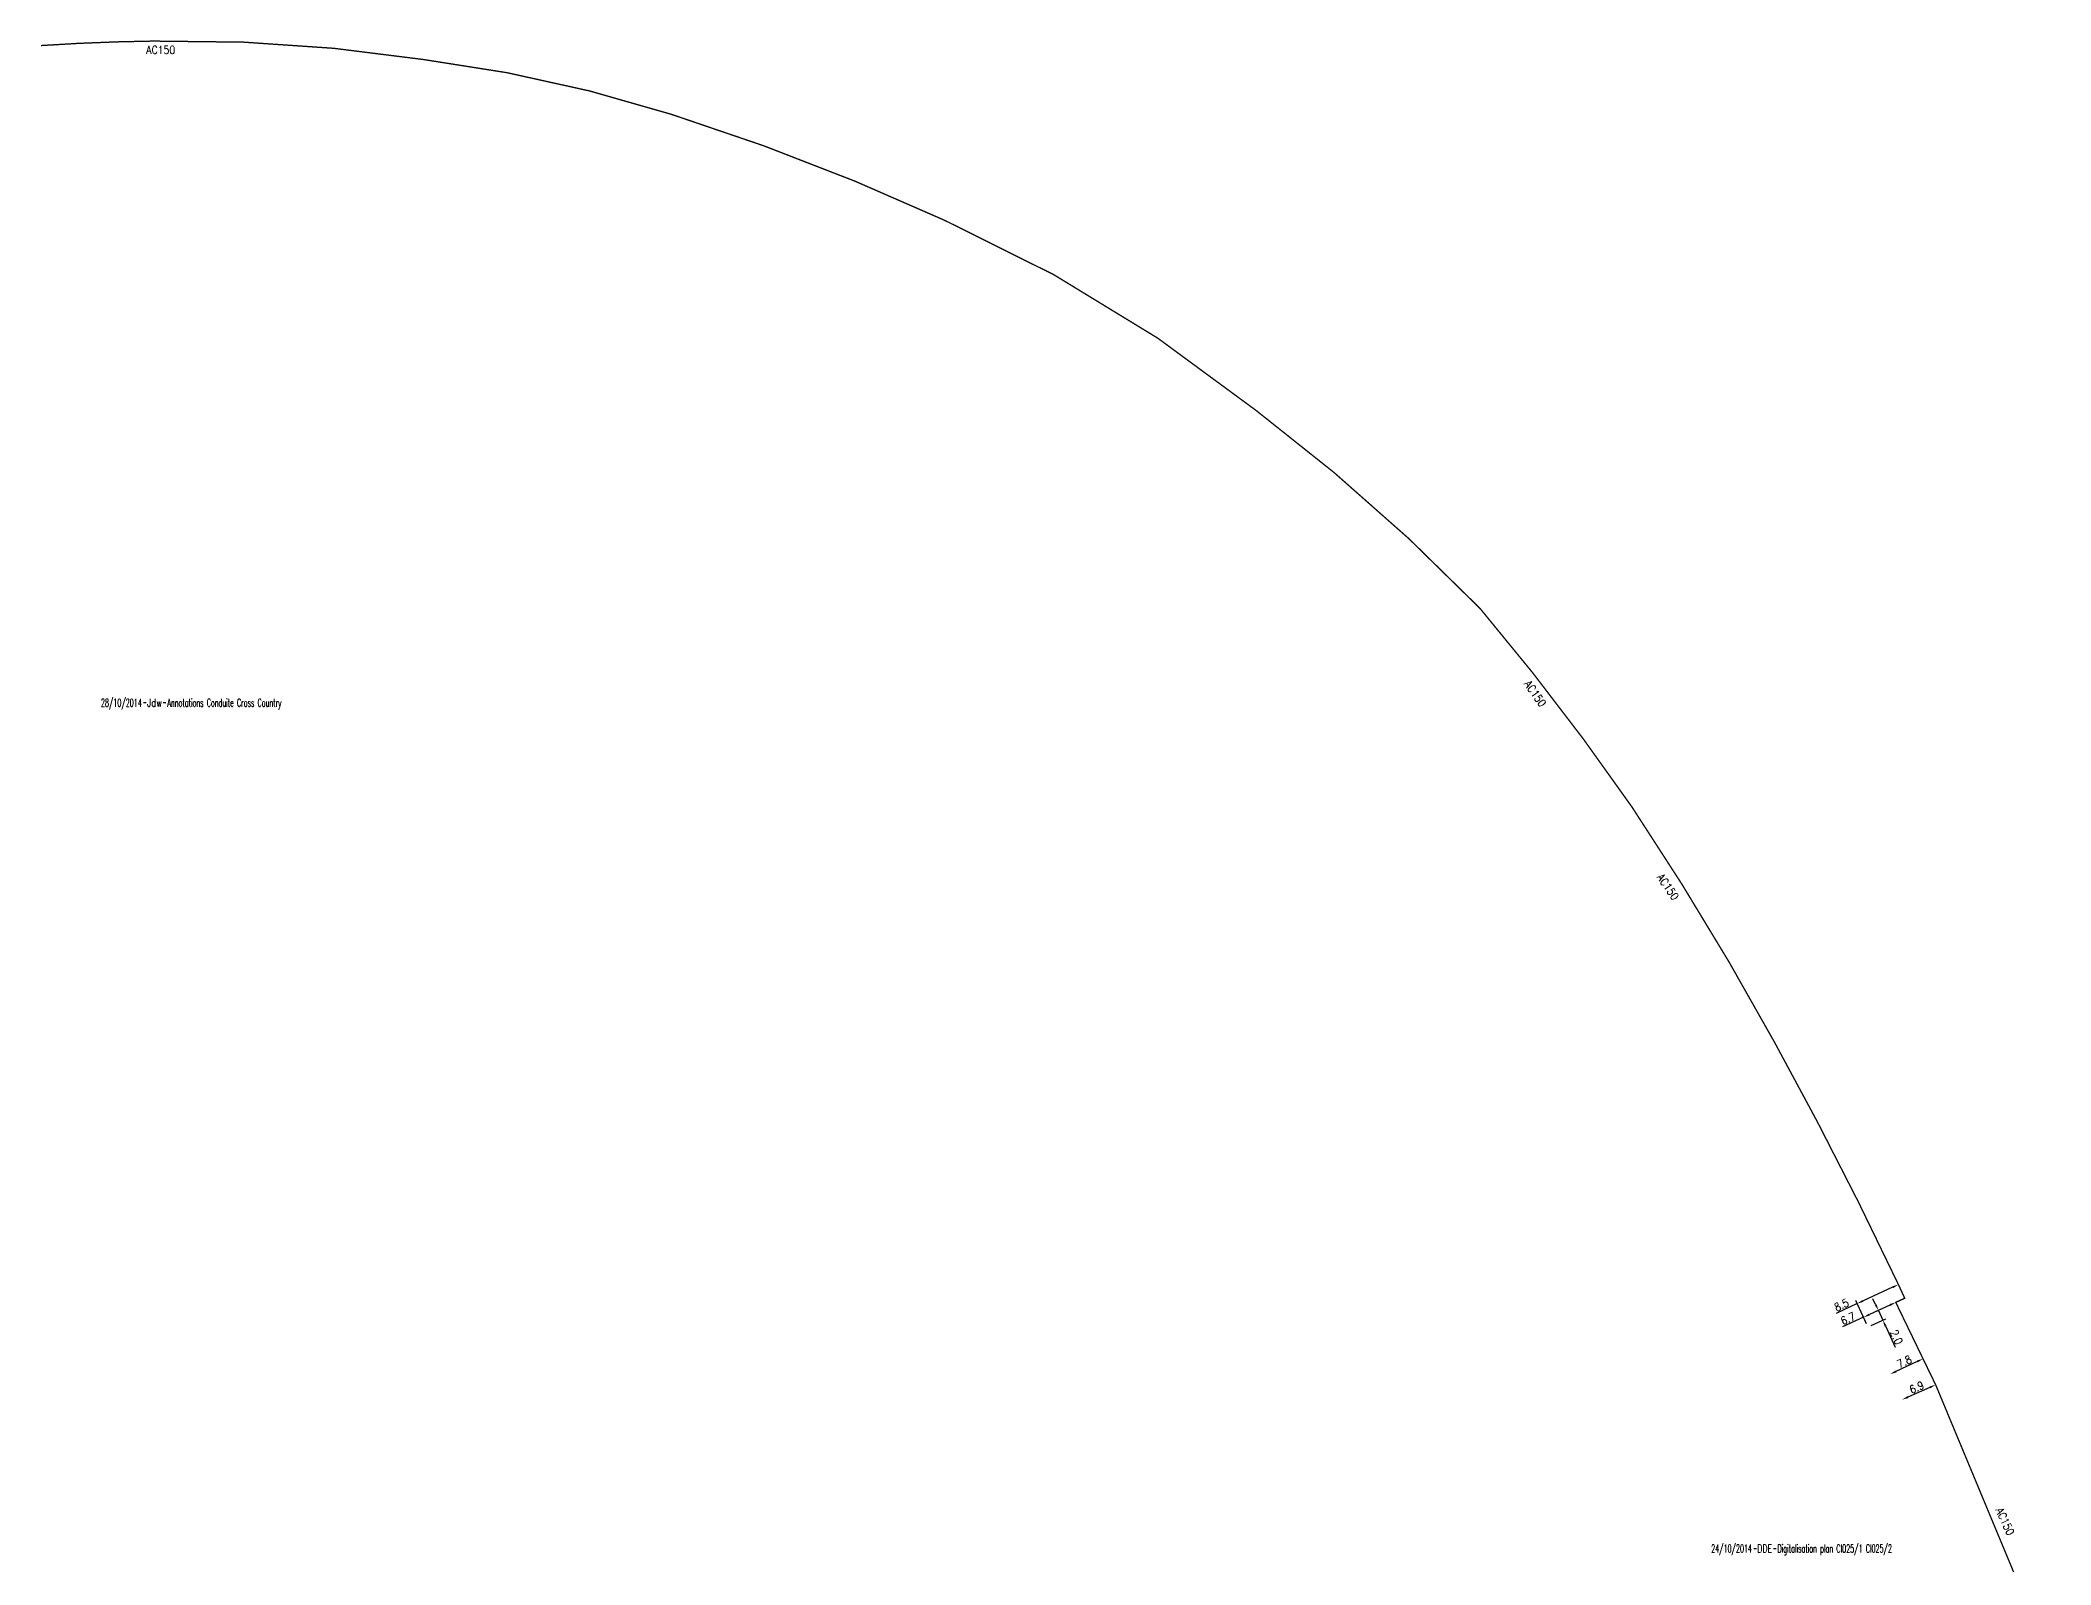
# Model space of a CAD drawing. Header units: millimetres. Extents: x 150000 to 151000, y 127000 to 127640.
# Drawn here: x 149999.9 to 150376.7, y 127354.6 to 127640.4 of the extents above; entities that cross this region are included whole.
import ezdxf
from ezdxf.enums import TextEntityAlignment as Align

# ---------------------------------------------------------------- set-up
doc = ezdxf.new("R2010")
doc.units = ezdxf.units.MM
doc.header["$PDMODE"] = 34
doc.layers.get('0').update_dxf_attribs({"linetype": 'CONTINUOUS'})
doc.layers.get('Defpoints').update_dxf_attribs({"linetype": 'CONTINUOUS'})
doc.layers.add('G_120', color=4, linetype='CONTINUOUS')
doc.layers.add('G_910', color=7, linetype='CONTINUOUS')
doc.styles.get("Standard").update_dxf_attribs({"font": 'romans.shx', "width": 0.85})
doc.linetypes.add('G_CROSS_COUNTRY', pattern='A,8,-7.08,["CROSS COUNTRY",Standard,S=1,R=0,X=-6.34,Y=-0.5],-7.08', length=22.16)
doc.linetypes.add('G_typB_AP', pattern='A,5,-0.3,["o",Standard,S=1.5,R=0,X=0,Y=-0.5],-1.65', length=6.95)
doc.dimstyles.get("Standard").update_dxf_attribs({"dimtxt": 1.5, "dimasz": 1.2, "dimexe": 0.625, "dimexo": 0.625, "dimgap": 0.25, "dimtad": 1, "dimdec": 1, "dimzin": 0, "dimdsep": 46, "dimtxsty": 'Standard', "dimcen": -0.5, "dimadec": 0, "dimazin": 0, "dimtfac": 1, "dimtdec": 1, "dimtmove": 0, "dimatfit": 3, "dimfxl": 0, "dimtolj": 1, "dimtzin": 0, "dimarcsym": 0})

# ---------------------------------------------------------------- blocks, each defined once
blk = doc.blocks.new('*D16')
at = {"layer": 'Defpoints', "color": 0, "linetype": 'Continuous', "transparency": 16777216}
for p in [(150341.58, 127400.97), (150347.62, 127403.76), (150342.42, 127399.16)]:
    blk.add_point(p, dxfattribs=at)
at = {"layer": 'G_120', "color": 0, "linetype": 'Continuous', "lineweight": -2, "transparency": 16777216}
for p, q in [((150341.58, 127400.97), (150337.66, 127399.17)), ((150342.15, 127399.73), (150341.32, 127401.54)), ((150346.53, 127403.26), (150342.67, 127401.48))]:
    blk.add_line(p, q, dxfattribs=at)
at = {"layer": 'G_120', "color": 0, "linetype": 'Continuous', "transparency": 16777216}
for points in [[(150342.59, 127401.66), (150342.75, 127401.29), (150341.58, 127400.97)], [(150346.45, 127403.44), (150346.61, 127403.07), (150347.62, 127403.76)]]:
    blk.add_solid(points, dxfattribs=at)
at = {"layer": 'G_120', "color": 0, "linetype": 'Continuous', "transparency": 16777216, "insert": (150338.66, 127400.73), "char_height": 1.5, "attachment_point": 5, "rotation": 24.7605}
blk.add_mtext('\\A1;6.7', dxfattribs=at)
blk = doc.blocks.new('*D17')
at = {"layer": 'Defpoints', "color": 0, "linetype": 'Continuous', "transparency": 16777216}
for p in [(150347.62, 127403.76), (150342.42, 127399.16), (150345.19, 127400.44)]:
    blk.add_point(p, dxfattribs=at)
at = {"layer": 'G_120', "color": 0, "linetype": 'Continuous', "lineweight": -2, "transparency": 16777216}
for p, q in [((150343.85, 127403.34), (150343.35, 127404.43)), ((150342.99, 127399.42), (150345.76, 127400.7)), ((150347.05, 127403.5), (150343.79, 127401.99)), ((150344.36, 127402.25), (150345.19, 127400.44)), ((150345.7, 127399.35), (150347.53, 127395.38))]:
    blk.add_line(p, q, dxfattribs=at)
at = {"layer": 'G_120', "color": 0, "linetype": 'Continuous', "transparency": 16777216}
for points in [[(150344.03, 127403.43), (150343.67, 127403.26), (150344.36, 127402.25)], [(150345.88, 127399.43), (150345.51, 127399.26), (150345.19, 127400.44)]]:
    blk.add_solid(points, dxfattribs=at)
at = {"layer": 'G_120', "color": 0, "linetype": 'Continuous', "transparency": 16777216, "insert": (150347.77, 127397.24), "char_height": 1.5, "attachment_point": 5, "rotation": 294.7565}
blk.add_mtext('\\A1;2.0', dxfattribs=at)
blk = doc.blocks.new('*D18')
at = {"layer": 'Defpoints', "color": 0, "linetype": 'Continuous', "transparency": 16777216}
for p in [(150348.79, 127385.51), (150348.79, 127385.51), (150355.1, 127388.3)]:
    blk.add_point(p, dxfattribs=at)
at = {"layer": 'G_120', "color": 0, "linetype": 'Continuous', "lineweight": -2, "transparency": 16777216}
blk.add_line((150354.01, 127387.81), (150349.89, 127385.99), dxfattribs=at)
at = {"layer": 'G_120', "color": 0, "linetype": 'Continuous', "transparency": 16777216}
for points in [[(150349.81, 127386.18), (150349.97, 127385.81), (150348.79, 127385.51)], [(150353.92, 127387.99), (150354.09, 127387.63), (150355.1, 127388.3)]]:
    blk.add_solid(points, dxfattribs=at)
at = {"layer": 'G_120', "color": 0, "linetype": 'Continuous', "transparency": 16777216, "insert": (150351.54, 127387.82), "char_height": 1.5, "attachment_point": 5, "rotation": 23.8141}
blk.add_mtext('\\A1;6.9', dxfattribs=at)
blk = doc.blocks.new('*D19')
at = {"layer": 'Defpoints', "color": 0, "linetype": 'Continuous', "transparency": 16777216}
for p in [(150352.73, 127393.18), (150346.56, 127390.29), (150346.56, 127390.29)]:
    blk.add_point(p, dxfattribs=at)
at = {"layer": 'G_120', "color": 0, "linetype": 'Continuous', "lineweight": -2, "transparency": 16777216}
blk.add_line((150351.64, 127392.67), (150347.64, 127390.8), dxfattribs=at)
at = {"layer": 'G_120', "color": 0, "linetype": 'Continuous', "transparency": 16777216}
for points in [[(150351.56, 127392.85), (150351.73, 127392.49), (150352.73, 127393.18)], [(150347.56, 127390.98), (150347.73, 127390.62), (150346.56, 127390.29)]]:
    blk.add_solid(points, dxfattribs=at)
at = {"layer": 'G_120', "color": 0, "linetype": 'Continuous', "transparency": 16777216, "insert": (150349.22, 127392.64), "char_height": 1.5, "attachment_point": 5, "rotation": 25.0359}
blk.add_mtext('\\A1;7.8', dxfattribs=at)
blk = doc.blocks.new('GIS_MODF')
at = {"color": 0, "linetype": 'Continuous', "flags": 128}
for points in [[(-2.18, -0.01), (-1.68, -0.01)], [(1.52, -0.01), (2.02, -0.01)]]:
    blk.add_lwpolyline(points, dxfattribs=at)
at = {"color": 0, "linetype": 'Continuous', "width": 0.5}
blk.add_attdef('DATE', text='', height=1.5, dxfattribs=at).set_placement((-2.5, -0.8), align=Align.RIGHT)
at = {"color": 0, "linetype": 'Continuous', "width": 1.771291}
blk.add_attdef('USER', text='', height=1.5, dxfattribs=at).set_placement((-1.51, -0.8), (1.28, -0.8), align=Align.FIT)
at = {"color": 0, "linetype": 'Continuous', "width": 0.5}
blk.add_attdef('DESC', (2.29, -0.8), '', height=1.5, dxfattribs=at)
blk = doc.blocks.new('*D55')
at = {"layer": 'Defpoints', "color": 0, "linetype": 'Continuous', "transparency": 16777216}
for p in [(150348.12, 127407.09), (150340.4, 127403.53), (150342.42, 127399.16)]:
    blk.add_point(p, dxfattribs=at)
at = {"layer": 'G_120', "color": 0, "linetype": 'Continuous', "lineweight": -2, "transparency": 16777216}
for p, q in [((150347.03, 127406.59), (150341.49, 127404.03)), ((150340.4, 127403.53), (150336.43, 127401.7)), ((150342.16, 127399.73), (150340.14, 127404.1))]:
    blk.add_line(p, q, dxfattribs=at)
at = {"layer": 'G_120', "color": 0, "linetype": 'Continuous', "transparency": 16777216}
for points in [[(150346.94, 127406.77), (150347.11, 127406.41), (150348.12, 127407.09)], [(150341.41, 127404.22), (150341.57, 127403.85), (150340.4, 127403.53)]]:
    blk.add_solid(points, dxfattribs=at)
at = {"layer": 'G_120', "color": 0, "linetype": 'Continuous', "transparency": 16777216, "insert": (150337.45, 127403.27), "char_height": 1.5, "attachment_point": 5, "rotation": 24.7568}
blk.add_mtext('\\A1;8.5', dxfattribs=at)

msp = doc.modelspace()

# ---------------------------------------------------------------- linework, layer by layer
at = {"layer": 'G_120', "linetype": 'G_CROSS_COUNTRY', "flags": 128}
msp.add_lwpolyline([(149999.98, 127639.35, 0.25, 0.25, -0.013846), (150021.06, 127640.19, 0.25, 0.25, -0.042209), (150071.64, 127636.74, 0.25, 0.25, -0.045835), (150118.12, 127626.47, 0.25, 0.25, -0.031222), (150169.34, 127606.6, 0.25, 0.25, -0.064559), (150227.73, 127570.95, 0.25, 0.25, -0.038714), (150269.69, 127533.85, 0.25, 0.25, -0.024433), (150298.19, 127496.6, 0.25, 0.25, -0.021927), (150324.85, 127452.6, 0.25, 0.25, -0.016065), (150348.12, 127407.09, 0.25, 0.25, 0), (150348.12, 127407.09, 0.25, 0.25, 0), (150349.3, 127404.53, 0.25, 0.25, 0), (150347.62, 127403.76, 0.25, 0.25, 0), (150352.73, 127393.18, 0.25, 0.25, 0), (150355.1, 127388.3, 0.25, 0.25, 0), (150355.1, 127388.3, 0.25, 0.25, 0), (150372.07, 127347.53, 0.25, 0.25, 0), (150376.55, 127336.52, 0, 0, 0)], format="xyseb", dxfattribs=at)

# ---------------------------------------------------------------- block references
at = {"layer": 'G_910', "linetype": 'Continuous'}
ref = msp.add_blockref('GIS_MODF', (150021.39, 127516.22), dxfattribs=at)
ref.add_attrib('DATE', '28/10/2014', dxfattribs={"layer": '0', "color": 0, "linetype": 'Continuous', "height": 1.5, "width": 0.5}).set_placement((150018.89, 127515.42), align=Align.RIGHT)
ref.add_attrib('USER', 'Jdw', dxfattribs={"layer": '0', "color": 0, "linetype": 'Continuous', "height": 1.5, "width": 0.721637}).set_placement((150019.88, 127515.42), (150022.67, 127515.42), align=Align.FIT)
ref.add_attrib('DESC', 'Annotations Conduite Cross Country ', (150023.68, 127515.42), dxfattribs={"layer": '0', "color": 0, "linetype": 'Continuous', "height": 1.5, "width": 0.5})
ref = msp.add_blockref('GIS_MODF', (150323.17, 127357.64), dxfattribs=at)
ref.add_attrib('DATE', '24/10/2014', dxfattribs={"layer": '0', "color": 0, "linetype": 'Continuous', "height": 1.5, "width": 0.5}).set_placement((150320.67, 127356.85), align=Align.RIGHT)
ref.add_attrib('USER', 'DDE', dxfattribs={"layer": '0', "color": 0, "linetype": 'Continuous', "height": 1.5, "width": 0.660482}).set_placement((150321.66, 127356.85), (150324.45, 127356.85), align=Align.FIT)
ref.add_attrib('DESC', 'Digitalisation plan Cl025/1 Cl025/2', (150325.46, 127356.85), dxfattribs={"layer": '0', "color": 0, "linetype": 'Continuous', "height": 1.5, "width": 0.5})

# ---------------------------------------------------------------- texts
at = {"layer": 'G_120', "linetype": 'G_typB_AP', "width": 0.85}
for rotation, p in [(359.9632, (150019.74, 127637.79)), (304.4649, (150277.91, 127519.67)), (304.4649, (150302.78, 127483.45))]:
    msp.add_text('AC150', height=1.5, rotation=rotation, dxfattribs=at).set_placement(p)
at = {"layer": 'G_120', "linetype": 'Continuous', "width": 0.85}
msp.add_text('AC150', height=1.5, rotation=294.6282, dxfattribs=at).set_placement((150366.3, 127364.83))

# ---------------------------------------------------------------- dimensions: what is measured, and where the dimension line sits
at = {"layer": 'G_120', "linetype": 'Continuous'}
for base, p1, p2, angle, picture, middle in [((150340.4, 127403.53), (150348.12, 127407.09), (150342.42, 127399.16), 24.7568, '*D55', (150337.87, 127402.37)), ((150345.19, 127400.44), (150347.62, 127403.76), (150342.42, 127399.16), 114.7565, '*D17', (150346.86, 127396.82)), ((150341.5792, 127400.9733), (150347.6191, 127403.7591), (150342.4165, 127399.1578), 24.7605, '*D16', (150339.0771, 127399.8193)), ((150348.79, 127385.51), (150355.1, 127388.3), (150348.79, 127385.51), 23.8141, '*D18', (150351.95, 127386.9))]:
    dim = msp.add_linear_dim(base=base, p1=p1, p2=p2, angle=angle, dimstyle='Standard', dxfattribs=at)
    dim.commit()
    dim.dimension.update_dxf_attribs({"geometry": picture, "text_midpoint": middle, "dimtype": 160})
dim = msp.add_linear_dim(base=(150346.56, 127390.29), p1=(150352.73, 127393.18), p2=(150346.56, 127390.29), angle=25.0359, text='7.8', dimstyle='Standard', dxfattribs=at)
dim.commit()
dim.dimension.update_dxf_attribs({"geometry": '*D19', "text_midpoint": (150349.64, 127391.73), "dimtype": 160})

doc.saveas('drawing.dxf')
